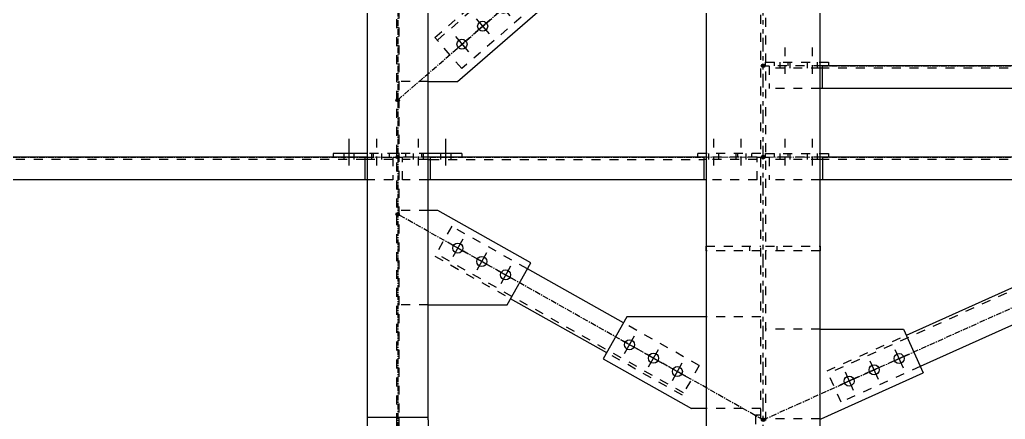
# Model space of a CAD drawing. Header units: inches. Extents: x 209270 to 234360, y -180214 to -150194.
# Drawn here: x 223884 to 226042, y -159938 to -159063 of the extents above; entities that cross this region are included whole.
import ezdxf

# ---------------------------------------------------------------- set-up
doc = ezdxf.new("R2010")
doc.units = ezdxf.units.IN
doc.header["$LTSCALE"] = 10
doc.header["$MEASUREMENT"] = 0
for name, pattern in [('CENTER', [2, 1.25, -0.25, 0.25, -0.25]), ('DXK_LINE_DOT2', [3.9198, 1.9599, -1.9599]), ('DXK_LINE_DOT5', [7.8785, 2.979, -0.9799, 0.9799, -0.9799, 0.9799, -0.9799])]:
    doc.linetypes.add(name, pattern=pattern)
for name, color, linetype in [('_STR_0', 7, 'Continuous'), ('_STR_1', 7, 'Continuous'), ('_STR_2', 7, 'Continuous'), ('_STR_4', 7, 'Continuous')]:
    doc.layers.add(name, color=color, linetype=linetype)
doc.layers.add('CEN', color=1, linetype='CENTER', lineweight=9)
doc.layers.add('DIM', color=42, linetype='Continuous', lineweight=13)

# ---------------------------------------------------------------- blocks, each defined once
blk = doc.blocks.new('A$C1f4f58bd')
at = {"layer": 'CEN'}
blk.add_lwpolyline([(1100, 2200), (5000, 2200), (5000, -2700), (1100, -2700)], close=True, dxfattribs=at)
blk = doc.blocks.new('GridLine-116860372-116903 - 114867')
at = {"layer": '_STR_2', "color": 7, "linetype": 'DXK_LINE_DOT5'}
blk.add_line((225511.9, -165356.7), (225511.9, -153191), dxfattribs=at)
blk = doc.blocks.new('Part-116860372-115044 - 114867')
at = {"layer": '_STR_4', "linetype": 'Continuous'}
for points in [[(223611.9, -159367.7, -1), (223611.9, -159359.7, -1)], [(224711.9, -159367.7, -1), (224711.9, -159359.7, -1)]]:
    blk.add_hatch(color=4, dxfattribs=at).paths.add_polyline_path(points)
at = {"layer": '_STR_1', "color": 6, "linetype": 'DXK_LINE_DOT2'}
for p, q in [((223624.2, -159363.7), (223624.2, -159413.7)), ((223706.9, -159363.7), (223624.2, -159363.7)), ((223701.9, -159368.7), (223624.2, -159368.7)), ((224640.3, -159368.7), (223706.9, -159368.7)), ((224640.3, -159363.7), (224701, -159363.7)), ((224701, -159368.7), (224645.3, -159368.7)), ((224701, -159363.7), (224701, -159413.7)), ((223701.9, -159413.7), (223624.2, -159413.7)), ((224701, -159413.7), (224645.3, -159413.7))]:
    blk.add_line(p, q, dxfattribs=at)
at = {"layer": '_STR_2', "color": 2, "linetype": 'Continuous'}
for p, q in [((223706.9, -159368.7), (223701.9, -159368.7)), ((224640.3, -159363.7), (223706.9, -159363.7)), ((223706.9, -159413.7), (223706.9, -159363.7)), ((224640.3, -159363.7), (224640.3, -159413.7)), ((224645.3, -159368.7), (224640.3, -159368.7)), ((224645.3, -159413.7), (223701.9, -159413.7))]:
    blk.add_line(p, q, dxfattribs=at)
at = {"layer": '_STR_4', "color": 4, "linetype": 'CENTER'}
for p, q in [((223611.9, -159363.7), (223624.2, -159363.7)), ((223706.9, -159363.7), (224640.3, -159363.7)), ((224701, -159363.7), (224711.9, -159363.7))]:
    blk.add_line(p, q, dxfattribs=at)
at = {"layer": '_STR_4', "color": 4, "linetype": 'Continuous'}
for centre in [(223611.9, -159363.7), (224711.9, -159363.7)]:
    blk.add_circle(centre, 4, dxfattribs=at)
blk = doc.blocks.new('Part-116860372-115046 - 114867')
at = {"layer": '_STR_4', "linetype": 'Continuous'}
for points in [[(225511.9, -159367.7, -1), (225511.9, -159359.7, -1)], [(226511.9, -159367.7, -1), (226511.9, -159359.7, -1)]]:
    blk.add_hatch(color=4, dxfattribs=at).paths.add_polyline_path(points)
at = {"layer": '_STR_1', "color": 6, "linetype": 'DXK_LINE_DOT2'}
for p, q in [((225641.9, -159363.7), (225524.9, -159363.7)), ((225524.9, -159363.7), (225524.9, -159413.7)), ((225636.9, -159368.7), (225524.9, -159368.7)), ((226440.3, -159368.7), (225641.9, -159368.7)), ((226440.3, -159363.7), (226501, -159363.7)), ((226440.3, -159383.7), (226440.3, -159413.7)), ((226501, -159368.7), (226445.3, -159368.7)), ((226501, -159383.7), (226445.3, -159383.7)), ((226501, -159363.7), (226501, -159383.7)), ((225636.9, -159413.7), (225524.9, -159413.7)), ((226440.3, -159413.7), (226440.3, -159413.7))]:
    blk.add_line(p, q, dxfattribs=at)
at = {"layer": '_STR_2', "color": 2, "linetype": 'Continuous'}
for p, q in [((225641.9, -159368.7), (225636.9, -159368.7)), ((226440.3, -159363.7), (225641.9, -159363.7)), ((225641.9, -159363.7), (225641.9, -159413.7)), ((226440.3, -159363.7), (226440.3, -159413.7)), ((226445.3, -159368.7), (226440.3, -159368.7)), ((226445.3, -159383.7), (226440.3, -159383.7)), ((226440.3, -159413.7), (225636.9, -159413.7))]:
    blk.add_line(p, q, dxfattribs=at)
at = {"layer": '_STR_4', "color": 4, "linetype": 'CENTER'}
for p, q in [((225511.9, -159363.7), (225524.9, -159363.7)), ((225641.9, -159363.7), (226440.3, -159363.7)), ((226501, -159363.7), (226511.9, -159363.7))]:
    blk.add_line(p, q, dxfattribs=at)
at = {"layer": '_STR_4', "color": 4, "linetype": 'Continuous'}
for centre in [(225511.9, -159363.7), (226511.9, -159363.7)]:
    blk.add_circle(centre, 4, dxfattribs=at)
blk = doc.blocks.new('Part-116860372-114976 - 114867')
at = {"layer": '_STR_4', "linetype": 'Continuous'}
for points in [[(224711.9, -158267.7, -1), (224711.9, -158259.7, -1)], [(224711.9, -160067.7, -1), (224711.9, -160059.7, -1)]]:
    blk.add_hatch(color=4, dxfattribs=at).paths.add_polyline_path(points)
at = {"layer": '_STR_1', "color": 6, "linetype": 'DXK_LINE_DOT2'}
for p, q in [((224709, -158274.5), (224709, -158356.5)), ((224714.7, -158274.5), (224709, -158274.5)), ((224714.7, -158274.5), (224714.7, -158330.3)), ((224714.7, -158335.3), (224714.7, -159933.7)), ((224709, -158356.5), (224709, -159933.7)), ((224645.3, -159938.7), (224645.3, -160050.7)), ((224709, -159938.7), (224709, -160050.7)), ((224714.7, -159938.7), (224714.7, -160050.7)), ((224778.5, -159938.7), (224778.5, -160050.7)), ((224778.5, -160050.7), (224645.3, -160050.7))]:
    blk.add_line(p, q, dxfattribs=at)
at = {"layer": '_STR_2', "color": 2, "linetype": 'Continuous'}
for p, q in [((224645.3, -158335.3), (224645.3, -159938.7)), ((224778.5, -158335.3), (224645.3, -158335.3)), ((224709, -158330.3), (224709, -158335.3)), ((224714.7, -158330.3), (224714.7, -158335.3)), ((224778.5, -159938.7), (224778.5, -158335.3)), ((224778.5, -159933.7), (224645.3, -159933.7)), ((224709, -159933.7), (224709, -159938.7)), ((224714.7, -159933.7), (224714.7, -159938.7))]:
    blk.add_line(p, q, dxfattribs=at)
at = {"layer": '_STR_4', "color": 4, "linetype": 'CENTER'}
blk.add_line((224711.9, -158263.7), (224711.9, -160063.7), dxfattribs=at)
at = {"layer": '_STR_4', "color": 4, "linetype": 'Continuous'}
for centre in [(224711.9, -158263.7), (224711.9, -160063.7)]:
    blk.add_circle(centre, 4, dxfattribs=at)
blk = doc.blocks.new('Bolt-116860372-115919 - 114867')
at = {"layer": '_STR_1', "color": 1, "linetype": 'DXK_LINE_DOT2'}
for p, q in [((225403.9, -159381.7), (225403.9, -159323.7)), ((225463.9, -159381.7), (225463.9, -159323.7)), ((225392.9, -159363.7), (225392.9, -159355.7)), ((225414.9, -159363.7), (225414.9, -159355.7)), ((225452.9, -159363.7), (225452.9, -159355.7)), ((225474.9, -159363.7), (225474.9, -159355.7)), ((225392.9, -159368.7), (225392.9, -159363.7)), ((225414.9, -159368.7), (225414.9, -159363.7)), ((225452.9, -159368.7), (225452.9, -159363.7)), ((225474.9, -159368.7), (225474.9, -159363.7))]:
    blk.add_line(p, q, dxfattribs=at)
blk = doc.blocks.new('Part-116860372-115045 - 114867')
at = {"layer": '_STR_4', "linetype": 'Continuous'}
for points in [[(224711.9, -159367.7, -1), (224711.9, -159359.7, -1)], [(225511.9, -159367.7, -1), (225511.9, -159359.7, -1)]]:
    blk.add_hatch(color=4, dxfattribs=at).paths.add_polyline_path(points)
at = {"layer": '_STR_1', "color": 6, "linetype": 'DXK_LINE_DOT2'}
for p, q in [((224722.7, -159413.7), (224722.7, -159363.7)), ((224783.5, -159363.7), (224722.7, -159363.7)), ((224778.5, -159368.7), (224722.7, -159368.7)), ((224783.5, -159368.7), (225381.9, -159368.7)), ((225498.9, -159363.7), (225381.9, -159363.7)), ((225498.9, -159368.7), (225386.9, -159368.7)), ((225498.9, -159413.7), (225498.9, -159363.7)), ((224778.5, -159413.7), (224722.7, -159413.7)), ((225498.9, -159413.7), (225386.9, -159413.7))]:
    blk.add_line(p, q, dxfattribs=at)
at = {"layer": '_STR_2', "color": 2, "linetype": 'Continuous'}
for p, q in [((224778.5, -159368.7), (224783.5, -159368.7)), ((225381.9, -159363.7), (224783.5, -159363.7)), ((224783.5, -159413.7), (224783.5, -159363.7)), ((225381.9, -159363.7), (225381.9, -159413.7)), ((225386.9, -159368.7), (225381.9, -159368.7)), ((225386.9, -159413.7), (224778.5, -159413.7))]:
    blk.add_line(p, q, dxfattribs=at)
at = {"layer": '_STR_4', "color": 4, "linetype": 'CENTER'}
for p, q in [((224711.9, -159363.7), (224722.7, -159363.7)), ((224783.5, -159363.7), (225381.9, -159363.7)), ((225498.9, -159363.7), (225511.9, -159363.7))]:
    blk.add_line(p, q, dxfattribs=at)
at = {"layer": '_STR_4', "color": 4, "linetype": 'Continuous'}
for centre in [(224711.9, -159363.7), (225511.9, -159363.7)]:
    blk.add_circle(centre, 4, dxfattribs=at)
blk = doc.blocks.new('Part-116860372-115048 - 114867')
at = {"layer": '_STR_4', "linetype": 'Continuous'}
for points in [[(225511.9, -159167.7, -1), (225511.9, -159159.7, -1)], [(226511.9, -159167.7, -1), (226511.9, -159159.7, -1)]]:
    blk.add_hatch(color=4, dxfattribs=at).paths.add_polyline_path(points)
at = {"layer": '_STR_1', "color": 6, "linetype": 'DXK_LINE_DOT2'}
for p, q in [((225524.9, -159163.7), (225524.9, -159213.7)), ((225641.9, -159163.7), (225524.9, -159163.7)), ((226206.9, -159163.7), (226056.9, -159163.7)), ((226440.3, -159163.7), (226501, -159163.7)), ((226501, -159163.7), (226501, -159213.7)), ((225636.9, -159168.7), (225524.9, -159168.7)), ((226440.3, -159168.7), (225641.9, -159168.7)), ((226501, -159168.7), (226445.3, -159168.7)), ((225636.9, -159213.7), (225524.9, -159213.7)), ((226206.9, -159213.7), (226056.9, -159213.7)), ((226501, -159213.7), (226440.3, -159213.7))]:
    blk.add_line(p, q, dxfattribs=at)
at = {"layer": '_STR_2', "color": 2, "linetype": 'Continuous'}
for p, q in [((226056.9, -159163.7), (225641.9, -159163.7)), ((225641.9, -159213.7), (225641.9, -159163.7)), ((226440.3, -159163.7), (226206.9, -159163.7)), ((226440.3, -159163.7), (226440.3, -159213.7)), ((225641.9, -159168.7), (225636.9, -159168.7)), ((226445.3, -159168.7), (226440.3, -159168.7)), ((226056.9, -159213.7), (225636.9, -159213.7)), ((226445.3, -159213.7), (226206.9, -159213.7))]:
    blk.add_line(p, q, dxfattribs=at)
at = {"layer": '_STR_4', "color": 4, "linetype": 'CENTER'}
for p, q in [((225511.9, -159163.7), (225524.9, -159163.7)), ((225641.9, -159163.7), (226056.9, -159163.7)), ((226206.9, -159163.7), (226440.3, -159163.7)), ((226501, -159163.7), (226511.9, -159163.7))]:
    blk.add_line(p, q, dxfattribs=at)
at = {"layer": '_STR_4', "color": 4, "linetype": 'Continuous'}
for centre in [(225511.9, -159163.7), (226511.9, -159163.7)]:
    blk.add_circle(centre, 4, dxfattribs=at)
blk = doc.blocks.new('Part-116860372-115917 - 114867')
at = {"layer": '_STR_1', "color": 6, "linetype": 'DXK_LINE_DOT2'}
for p, q in [((225506.9, -159355.7), (225386.9, -159355.7)), ((225456.9, -159363.7), (225456.9, -159355.7)), ((225486.9, -159363.7), (225486.9, -159355.7))]:
    blk.add_line(p, q, dxfattribs=at)
at = {"layer": '_STR_2', "color": 2, "linetype": 'Continuous'}
for p, q in [((225386.9, -159355.7), (225368.9, -159355.7)), ((225368.9, -159363.7), (225368.9, -159355.7)), ((225386.9, -159363.7), (225381.9, -159363.7))]:
    blk.add_line(p, q, dxfattribs=at)
blk = doc.blocks.new('Part-116860372-115081 - 114867')
at = {"layer": '_STR_4', "linetype": 'Continuous'}
for points in [[(226511.9, -159492.7, -1), (226511.9, -159484.7, -1)], [(225511.9, -159942.7, -1), (225511.9, -159934.7, -1)]]:
    blk.add_hatch(color=4, dxfattribs=at).paths.add_polyline_path(points)
at = {"layer": '_STR_1', "color": 6, "linetype": 'DXK_LINE_DOT2'}
for p, q in [((226401.9, -159500.9), (225654.3, -159837.3)), ((226399.5, -159495.4), (226226.2, -159573.4)), ((226399.5, -159495.4), (226430.3, -159563.8)), ((226430.3, -159563.8), (226257, -159641.8)), ((225651.9, -159831.8), (225825.1, -159753.9)), ((225682.6, -159900.2), (225651.9, -159831.8)), ((225855.9, -159822.2), (225682.6, -159900.2))]:
    blk.add_line(p, q, dxfattribs=at)
at = {"layer": '_STR_2', "color": 2, "linetype": 'Continuous'}
for p, q in [((226226.2, -159573.4), (225825.1, -159753.9)), ((226257, -159641.8), (225855.9, -159822.2))]:
    blk.add_line(p, q, dxfattribs=at)
at = {"layer": '_STR_4', "color": 4, "linetype": 'CENTER'}
blk.add_line((225511.9, -159938.7), (226511.9, -159488.7), dxfattribs=at)
at = {"layer": '_STR_4', "color": 4, "linetype": 'Continuous'}
for centre in [(226511.9, -159488.7), (225511.9, -159938.7)]:
    blk.add_circle(centre, 4, dxfattribs=at)
blk = doc.blocks.new('Part-116860372-115082 - 114867')
at = {"layer": '_STR_4', "linetype": 'Continuous'}
for points in [[(224711.9, -159492.7, -1), (224711.9, -159484.7, -1)], [(225511.9, -159942.7, -1), (225511.9, -159934.7, -1)]]:
    blk.add_hatch(color=4, dxfattribs=at).paths.add_polyline_path(points)
at = {"layer": '_STR_1', "color": 6, "linetype": 'DXK_LINE_DOT2'}
for p, q in [((224830.2, -159515.1), (224793.5, -159580.5)), ((224995.8, -159608.3), (224830.2, -159515.1)), ((225338, -159879.9), (224796.4, -159575.3)), ((224793.5, -159580.5), (224959.1, -159673.6)), ((225371.9, -159819.8), (225206.3, -159726.6)), ((225335.1, -159885.1), (225169.5, -159792)), ((225371.9, -159819.8), (225335.1, -159885.1))]:
    blk.add_line(p, q, dxfattribs=at)
at = {"layer": '_STR_2', "color": 2, "linetype": 'Continuous'}
for p, q in [((225206.3, -159726.6), (224995.8, -159608.3)), ((225169.5, -159792), (224959.1, -159673.6))]:
    blk.add_line(p, q, dxfattribs=at)
at = {"layer": '_STR_4', "color": 4, "linetype": 'CENTER'}
blk.add_line((225511.9, -159938.7), (224711.9, -159488.7), dxfattribs=at)
at = {"layer": '_STR_4', "color": 4, "linetype": 'Continuous'}
for centre in [(224711.9, -159488.7), (225511.9, -159938.7)]:
    blk.add_circle(centre, 4, dxfattribs=at)
blk = doc.blocks.new('Part-116860372-115768 - 114867')
at = {"layer": '_STR_1', "color": 6, "linetype": 'DXK_LINE_DOT2'}
for p, q in [((224709, -159355.7), (224645.3, -159355.7)), ((224659, -159363.7), (224659, -159355.7)), ((224694, -159363.7), (224694, -159355.7)), ((224709, -159355.7), (224709, -159363.7))]:
    blk.add_line(p, q, dxfattribs=at)
at = {"layer": '_STR_2', "color": 2, "linetype": 'Continuous'}
for p, q in [((224645.3, -159355.7), (224571, -159355.7)), ((224571, -159355.7), (224571, -159363.7)), ((224645.3, -159363.7), (224640.3, -159363.7))]:
    blk.add_line(p, q, dxfattribs=at)
blk = doc.blocks.new('Bolt-116860372-115770 - 114867')
at = {"layer": '_STR_1', "color": 1, "linetype": 'DXK_LINE_DOT2'}
for p, q in [((224757.7, -159381.7), (224757.7, -159323.7)), ((224746.7, -159363.7), (224746.7, -159355.7)), ((224768.7, -159363.7), (224768.7, -159355.7)), ((224746.7, -159368.7), (224746.7, -159363.7)), ((224768.7, -159368.7), (224768.7, -159363.7))]:
    blk.add_line(p, q, dxfattribs=at)
at = {"layer": '_STR_2', "color": 1, "linetype": 'Continuous'}
for p, q in [((224817.7, -159381.7), (224817.7, -159323.7)), ((224806.7, -159363.7), (224806.7, -159355.7)), ((224828.7, -159363.7), (224828.7, -159355.7)), ((224806.7, -159368.7), (224806.7, -159363.7)), ((224828.7, -159368.7), (224828.7, -159363.7))]:
    blk.add_line(p, q, dxfattribs=at)
blk = doc.blocks.new('Part-116860372-115108 - 114867')
at = {"layer": '_STR_4', "linetype": 'Continuous'}
for points in [[(225511.9, -158549, -1), (225511.9, -158541, -1)], [(224711.9, -159242.7, -1), (224711.9, -159234.7, -1)]]:
    blk.add_hatch(color=4, dxfattribs=at).paths.add_polyline_path(points)
at = {"layer": '_STR_1', "color": 6, "linetype": 'DXK_LINE_DOT2'}
for p, q in [((225318.1, -158657.4), (224798.7, -159107.8)), ((225312.9, -158651.4), (225124, -158815.1)), ((225312.9, -158651.4), (225371.9, -158719.4)), ((225371.9, -158719.4), (225183, -158883.1)), ((224793.5, -159101.8), (224982.3, -158938)), ((225041.3, -159006), (224852.4, -159169.8)), ((224852.4, -159169.8), (224793.5, -159101.8))]:
    blk.add_line(p, q, dxfattribs=at)
at = {"layer": '_STR_2', "color": 2, "linetype": 'Continuous'}
for p, q in [((225124, -158815.1), (224982.3, -158938)), ((225183, -158883.1), (225041.3, -159006))]:
    blk.add_line(p, q, dxfattribs=at)
at = {"layer": '_STR_4', "color": 4, "linetype": 'CENTER'}
blk.add_line((224711.9, -159238.7), (225511.9, -158545), dxfattribs=at)
at = {"layer": '_STR_4', "color": 4, "linetype": 'Continuous'}
for centre in [(225511.9, -158545), (224711.9, -159238.7)]:
    blk.add_circle(centre, 4, dxfattribs=at)
blk = doc.blocks.new('Part-116860372-115921 - 114867')
at = {"layer": '_STR_1', "color": 6, "linetype": 'DXK_LINE_DOT2'}
for p, q in [((225516.9, -159163.7), (225516.9, -159155.7)), ((225516.9, -159155.7), (225636.9, -159155.7)), ((225536.9, -159163.7), (225536.9, -159155.7)), ((225566.9, -159163.7), (225566.9, -159155.7))]:
    blk.add_line(p, q, dxfattribs=at)
at = {"layer": '_STR_2', "color": 2, "linetype": 'Continuous'}
for p, q in [((225636.9, -159155.7), (225654.9, -159155.7)), ((225641.9, -159163.7), (225636.9, -159163.7)), ((225654.9, -159155.7), (225654.9, -159163.7))]:
    blk.add_line(p, q, dxfattribs=at)
blk = doc.blocks.new('Part-116860372-116283 - 114867')
at = {"layer": '_STR_1', "color": 6, "linetype": 'DXK_LINE_DOT2'}
for p, q in [((225506.9, -159928.7), (225494.9, -159928.7)), ((225494.9, -159928.7), (225494.9, -160046.7)), ((225376.9, -160046.7), (225376.9, -160058.7)), ((225381.9, -160046.7), (225376.9, -160046.7)), ((225494.9, -160046.7), (225386.9, -160046.7)), ((225498.9, -160058.7), (225506.9, -160058.7))]:
    blk.add_line(p, q, dxfattribs=at)
at = {"layer": '_STR_2', "color": 2, "linetype": 'Continuous'}
blk.add_line((225386.9, -160046.7), (225381.9, -160046.7), dxfattribs=at)
blk = doc.blocks.new('Part-116860372-115115 - 114867')
at = {"layer": '_STR_2', "color": 2, "linetype": 'Continuous'}
for p, q in [((225386.9, -158549), (225386.9, -164951.7)), ((225636.9, -164951.7), (225636.9, -158549))]:
    blk.add_line(p, q, dxfattribs=at)
blk = doc.blocks.new('Part-116860372-115117 - 114867')
at = {"layer": '_STR_1', "color": 6, "linetype": 'DXK_LINE_DOT2'}
for p, q in [((225506.9, -164951.7), (225506.9, -158549)), ((225516.9, -158549), (225516.9, -164951.7))]:
    blk.add_line(p, q, dxfattribs=at)
blk = doc.blocks.new('Bolt-116860372-115920 - 114867')
at = {"layer": '_STR_1', "color": 1, "linetype": 'DXK_LINE_DOT2'}
for p, q in [((225559.9, -159381.7), (225559.9, -159323.7)), ((225619.9, -159381.7), (225619.9, -159323.7)), ((225548.9, -159363.7), (225548.9, -159355.7)), ((225570.9, -159363.7), (225570.9, -159355.7)), ((225608.9, -159363.7), (225608.9, -159355.7)), ((225630.9, -159363.7), (225630.9, -159355.7)), ((225548.9, -159368.7), (225548.9, -159363.7)), ((225570.9, -159368.7), (225570.9, -159363.7)), ((225608.9, -159368.7), (225608.9, -159363.7)), ((225630.9, -159368.7), (225630.9, -159363.7))]:
    blk.add_line(p, q, dxfattribs=at)
blk = doc.blocks.new('Part-116860372-115918 - 114867')
at = {"layer": '_STR_1', "color": 6, "linetype": 'DXK_LINE_DOT2'}
for p, q in [((225516.9, -159363.7), (225516.9, -159355.7)), ((225516.9, -159355.7), (225636.9, -159355.7)), ((225536.9, -159363.7), (225536.9, -159355.7)), ((225566.9, -159363.7), (225566.9, -159355.7))]:
    blk.add_line(p, q, dxfattribs=at)
at = {"layer": '_STR_2', "color": 2, "linetype": 'Continuous'}
for p, q in [((225636.9, -159355.7), (225654.9, -159355.7)), ((225654.9, -159355.7), (225654.9, -159363.7)), ((225641.9, -159363.7), (225636.9, -159363.7))]:
    blk.add_line(p, q, dxfattribs=at)
blk = doc.blocks.new('Part-116860372-115767 - 114867')
at = {"layer": '_STR_1', "color": 6, "linetype": 'DXK_LINE_DOT2'}
for p, q in [((224778.5, -159355.7), (224714.7, -159355.7)), ((224729.7, -159363.7), (224729.7, -159355.7)), ((224764.7, -159363.7), (224764.7, -159355.7))]:
    blk.add_line(p, q, dxfattribs=at)
at = {"layer": '_STR_2', "color": 2, "linetype": 'Continuous'}
for p, q in [((224852.7, -159355.7), (224778.5, -159355.7)), ((224852.7, -159355.7), (224852.7, -159363.7)), ((224783.5, -159363.7), (224778.5, -159363.7))]:
    blk.add_line(p, q, dxfattribs=at)
blk = doc.blocks.new('Part-116860372-116252 - 114867')
at = {"layer": '_STR_1', "color": 6, "linetype": 'DXK_LINE_DOT2'}
for p, q in [((224778.5, -159480.6), (224714.7, -159480.6)), ((224778.5, -159686.7), (224714.7, -159686.7))]:
    blk.add_line(p, q, dxfattribs=at)
at = {"layer": '_STR_2', "color": 2, "linetype": 'Continuous'}
for p, q in [((224799.6, -159480.6), (224778.5, -159480.6)), ((225003.2, -159595.2), (224799.6, -159480.6)), ((224951.7, -159686.7), (225003.2, -159595.2)), ((224778.5, -159686.7), (224951.7, -159686.7))]:
    blk.add_line(p, q, dxfattribs=at)
blk = doc.blocks.new('Bolt-116860372-115922 - 114867')
at = {"layer": '_STR_1', "color": 1, "linetype": 'DXK_LINE_DOT2'}
for p, q in [((225559.9, -159181.7), (225559.9, -159123.7)), ((225619.9, -159181.7), (225619.9, -159123.7)), ((225548.9, -159163.7), (225548.9, -159155.7)), ((225548.9, -159168.7), (225548.9, -159163.7)), ((225570.9, -159163.7), (225570.9, -159155.7)), ((225570.9, -159168.7), (225570.9, -159163.7)), ((225608.9, -159163.7), (225608.9, -159155.7)), ((225608.9, -159168.7), (225608.9, -159163.7)), ((225630.9, -159163.7), (225630.9, -159155.7)), ((225630.9, -159168.7), (225630.9, -159163.7))]:
    blk.add_line(p, q, dxfattribs=at)
blk = doc.blocks.new('Bolt-116860372-115771 - 114867')
at = {"layer": '_STR_1', "color": 1, "linetype": 'DXK_LINE_DOT2'}
for p, q in [((224666, -159381.7), (224666, -159323.7)), ((224655, -159363.7), (224655, -159355.7)), ((224677, -159363.7), (224677, -159355.7)), ((224655, -159368.7), (224655, -159363.7)), ((224677, -159368.7), (224677, -159363.7))]:
    blk.add_line(p, q, dxfattribs=at)
at = {"layer": '_STR_2', "color": 1, "linetype": 'Continuous'}
for p, q in [((224606, -159381.7), (224606, -159323.7)), ((224595, -159363.7), (224595, -159355.7)), ((224617, -159363.7), (224617, -159355.7)), ((224595, -159368.7), (224595, -159363.7)), ((224617, -159368.7), (224617, -159363.7))]:
    blk.add_line(p, q, dxfattribs=at)
blk = doc.blocks.new('Part-116860372-116364 - 114867')
at = {"layer": '_STR_1', "color": 6, "linetype": 'DXK_LINE_DOT2'}
for p, q in [((225516.9, -159558.7), (225636.9, -159558.7)), ((225636.9, -159568.7), (225516.9, -159568.7)), ((225541.9, -159558.7), (225541.9, -159568.7)), ((225636.9, -159558.7), (225636.9, -159568.7))]:
    blk.add_line(p, q, dxfattribs=at)
blk = doc.blocks.new('Bolt-116860372-116265 - 114867')
at = {"layer": '_STR_2', "color": 1, "linetype": 'Continuous'}
for p, q in [((225800.6, -159784.6), (225818.7, -159824.8)), ((225745.9, -159809.3), (225763.9, -159849.4)), ((225829.7, -159795.7), (225789.6, -159813.7)), ((225691.2, -159833.9), (225709.2, -159874)), ((225775, -159820.3), (225734.8, -159838.3)), ((225720.3, -159844.9), (225680.1, -159863))]:
    blk.add_line(p, q, dxfattribs=at)
for centre in [(225809.6, -159804.7), (225754.9, -159829.3), (225700.2, -159853.9)]:
    blk.add_circle(centre, 11, dxfattribs=at)
blk = doc.blocks.new('Bolt-116860372-116253 - 114867')
at = {"layer": '_STR_2', "color": 1, "linetype": 'Continuous'}
for p, q in [((224862.8, -159573.6), (224824.4, -159552)), ((224854.4, -159543.6), (224832.8, -159582)), ((224906.7, -159573), (224885.1, -159611.4)), ((224915, -159603), (224876.7, -159581.4)), ((224967.3, -159632.4), (224929, -159610.8)), ((224959, -159602.4), (224937.4, -159640.8))]:
    blk.add_line(p, q, dxfattribs=at)
for centre in [(224843.6, -159562.8), (224895.9, -159592.2), (224948.2, -159621.6)]:
    blk.add_circle(centre, 11, dxfattribs=at)
blk = doc.blocks.new('Part-116860372-116249 - 114867')
at = {"layer": '_STR_1', "color": 6, "linetype": 'DXK_LINE_DOT2'}
for p, q in [((224778.5, -158926.6), (224714.7, -158926.6)), ((224778.5, -159197.9), (224714.7, -159197.9))]:
    blk.add_line(p, q, dxfattribs=at)
at = {"layer": '_STR_2', "color": 2, "linetype": 'Continuous'}
for p, q in [((224778.5, -158926.6), (224972.5, -158926.6)), ((224972.5, -158926.6), (225051.1, -159017.3)), ((224842.9, -159197.9), (225051.1, -159017.3)), ((224778.5, -159197.9), (224842.9, -159197.9))]:
    blk.add_line(p, q, dxfattribs=at)
blk = doc.blocks.new('Bolt-116860372-116250 - 114867')
at = {"layer": '_STR_2', "color": 1, "linetype": 'Continuous'}
for p, q in [((225005.3, -158984.3), (224972, -159013.1)), ((224974.2, -158982.1), (225003.1, -159015.3)), ((224959.9, -159023.6), (224926.7, -159052.4)), ((224928.9, -159021.4), (224957.7, -159054.6)), ((224914.6, -159062.9), (224881.4, -159091.7)), ((224883.6, -159060.7), (224912.4, -159093.9)), ((224869.3, -159102.2), (224836, -159131)), ((224838.2, -159100), (224867.1, -159133.2))]:
    blk.add_line(p, q, dxfattribs=at)
for centre in [(224988.7, -158998.7), (224943.3, -159038), (224898, -159077.3), (224852.7, -159116.6)]:
    blk.add_circle(centre, 11, dxfattribs=at)
blk = doc.blocks.new('Part-116860372-116255 - 114867')
at = {"layer": '_STR_1', "color": 6, "linetype": 'DXK_LINE_DOT2'}
for p, q in [((225506.9, -159713.6), (225386.9, -159713.6)), ((225506.9, -159913.7), (225386.9, -159913.7))]:
    blk.add_line(p, q, dxfattribs=at)
at = {"layer": '_STR_2', "color": 2, "linetype": 'Continuous'}
for p, q in [((225213.6, -159713.6), (225162.1, -159805.1)), ((225386.9, -159713.6), (225213.6, -159713.6)), ((225162.1, -159805.1), (225355.2, -159913.7)), ((225386.9, -159913.7), (225355.2, -159913.7))]:
    blk.add_line(p, q, dxfattribs=at)
blk = doc.blocks.new('Bolt-116860372-116256 - 114867')
at = {"layer": '_STR_2', "color": 1, "linetype": 'Continuous'}
for p, q in [((225200.4, -159763.5), (225238.8, -159785.1)), ((225208.8, -159793.5), (225230.4, -159755.1)), ((225252.7, -159792.9), (225291.1, -159814.5)), ((225261.1, -159822.9), (225282.7, -159784.5)), ((225313.4, -159852.3), (225335, -159814)), ((225305, -159822.3), (225343.4, -159843.9))]:
    blk.add_line(p, q, dxfattribs=at)
for centre in [(225219.6, -159774.3), (225271.9, -159803.7), (225324.2, -159833.1)]:
    blk.add_circle(centre, 11, dxfattribs=at)
blk = doc.blocks.new('Part-116860372-116264 - 114867')
at = {"layer": '_STR_1', "color": 6, "linetype": 'DXK_LINE_DOT2'}
for p, q in [((225636.9, -159740.2), (225516.9, -159740.2)), ((225636.9, -159936.4), (225516.9, -159936.4))]:
    blk.add_line(p, q, dxfattribs=at)
at = {"layer": '_STR_2', "color": 2, "linetype": 'Continuous'}
for p, q in [((225636.9, -159740.2), (225819, -159740.2)), ((225819, -159740.2), (225862.1, -159835.9)), ((225638.7, -159936.4), (225862.1, -159835.9)), ((225636.9, -159936.4), (225638.7, -159936.4))]:
    blk.add_line(p, q, dxfattribs=at)
blk = doc.blocks.new('Part-116860372-116365 - 114867')
at = {"layer": '_STR_1', "color": 6, "linetype": 'DXK_LINE_DOT2'}
for p, q in [((225386.9, -159568.7), (225386.9, -159558.7)), ((225386.9, -159558.7), (225506.9, -159558.7)), ((225506.9, -159568.7), (225386.9, -159568.7)), ((225481.9, -159558.7), (225481.9, -159568.7))]:
    blk.add_line(p, q, dxfattribs=at)
blk = doc.blocks.new('Part-116860372-157427 - 114867')
at = {"layer": '_STR_1', "color": 6, "linetype": 'DXK_LINE_DOT2'}
for p, q in [((225386.9, -158968.7), (225386.9, -159558.7)), ((225636.9, -159558.7), (225636.9, -158968.7)), ((225386.9, -159568.7), (225386.9, -160758.7)), ((225636.9, -160758.7), (225636.9, -159568.7))]:
    blk.add_line(p, q, dxfattribs=at)

msp = doc.modelspace()

# ---------------------------------------------------------------- block references
at = {"layer": '_STR_0', "zscale": 0.8}
for name in ['GridLine-116860372-116903 - 114867', 'Part-116860372-114976 - 114867', 'Part-116860372-115108 - 114867', 'Part-116860372-115115 - 114867', 'Part-116860372-157427 - 114867', 'Part-116860372-115117 - 114867', 'Part-116860372-116249 - 114867', 'Bolt-116860372-116250 - 114867', 'Bolt-116860372-115922 - 114867', 'Part-116860372-115048 - 114867', 'Part-116860372-115921 - 114867', 'Bolt-116860372-115771 - 114867', 'Bolt-116860372-115770 - 114867', 'Bolt-116860372-115919 - 114867', 'Bolt-116860372-115920 - 114867', 'Part-116860372-115044 - 114867', 'Part-116860372-115768 - 114867', 'Part-116860372-115045 - 114867', 'Part-116860372-115767 - 114867', 'Part-116860372-115917 - 114867', 'Part-116860372-115046 - 114867', 'Part-116860372-115918 - 114867', 'Part-116860372-115082 - 114867', 'Part-116860372-116252 - 114867', 'Part-116860372-115081 - 114867', 'Bolt-116860372-116253 - 114867', 'Part-116860372-116365 - 114867', 'Part-116860372-116364 - 114867', 'Part-116860372-116255 - 114867', 'Part-116860372-116264 - 114867', 'Bolt-116860372-116256 - 114867', 'Bolt-116860372-116265 - 114867', 'Part-116860372-116283 - 114867']:
    msp.add_blockref(name, (0, 0), dxfattribs=at)
at = {"layer": 'DIM'}
msp.add_blockref('A$C1f4f58bd', (221961.9, -161563.7, -450449365.8), dxfattribs=at)

doc.saveas('drawing.dxf')
